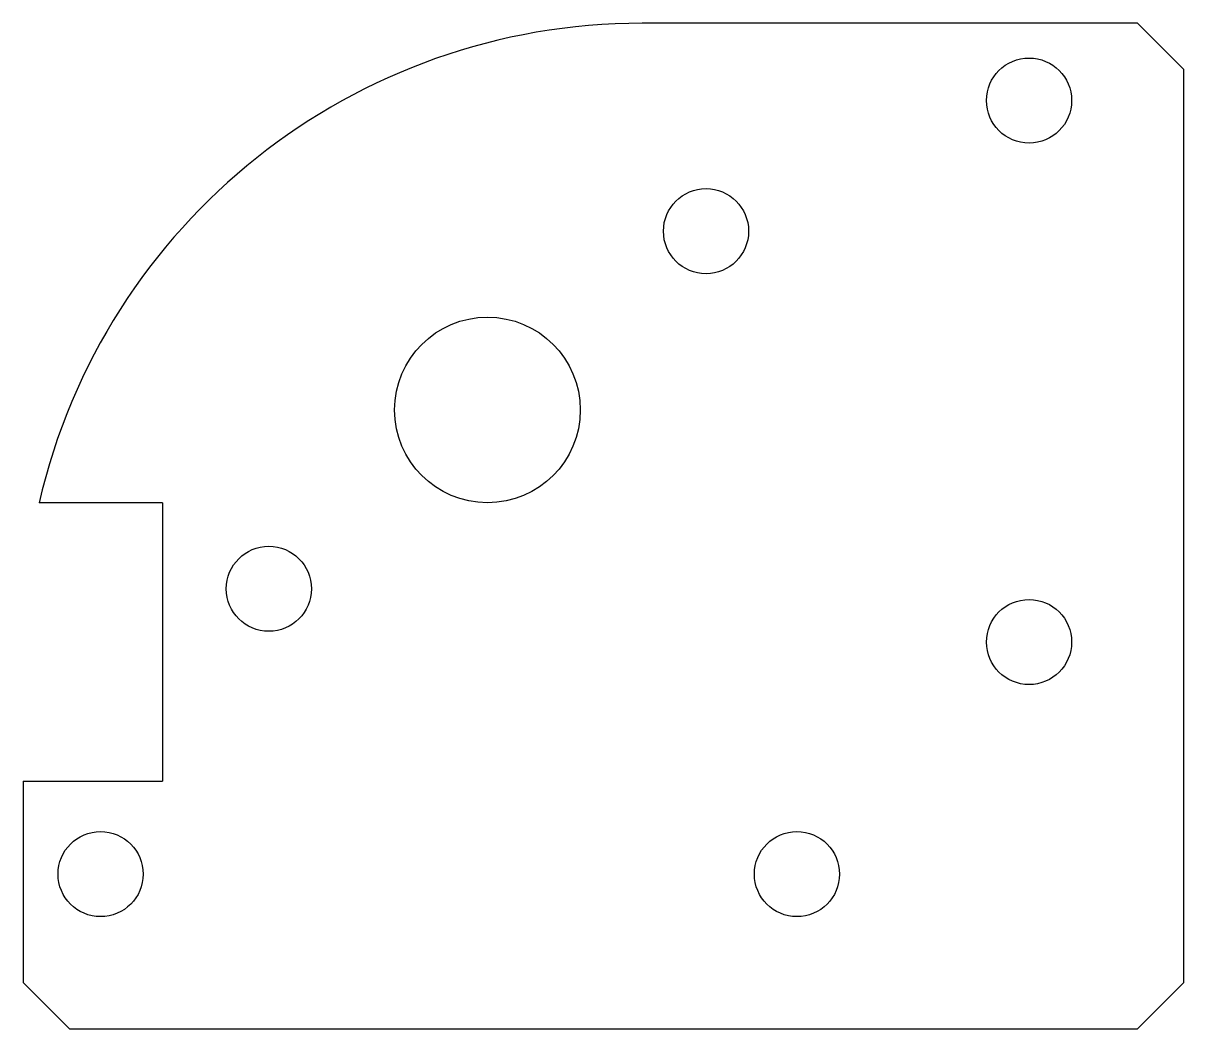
# Model space of a CAD drawing. Header units: millimetres. Extents: x -39.9 to 35.1, y -40 to 25.
import ezdxf

# ---------------------------------------------------------------- set-up
doc = ezdxf.new("R2010")
doc.units = ezdxf.units.MM

msp = doc.modelspace()

# ---------------------------------------------------------------- linework, layer by layer
at = {"color": 7, "linetype": 'Continuous', "lineweight": 25}
for p, q in [((32.053, 25), (0.053, 25)), ((35.053, 22), (32.053, 25)), ((35.053, -37), (35.053, 22)), ((-30.947, -6), (-38.922, -6)), ((-30.947, -6), (-30.947, -24)), ((-39.947, -24), (-30.947, -24)), ((-39.947, -24), (-39.947, -37)), ((-39.947, -37), (-36.947, -40)), ((32.053, -40), (35.053, -37)), ((-36.947, -40), (32.053, -40))]:
    msp.add_line(p, q, dxfattribs=at)
for centre, radius in [((25.053, 20), 2.75), ((4.177, 11.557), 2.75), ((-9.947, 0), 6), ((-24.072, -11.557), 2.75), ((25.053, -15), 2.75), ((-34.947, -30), 2.75), ((10.053, -30), 2.75)]:
    msp.add_circle(centre, radius, dxfattribs=at)
msp.add_arc((0.053, -15), 40, 90, 166.99712, dxfattribs=at)

doc.saveas('drawing.dxf')
